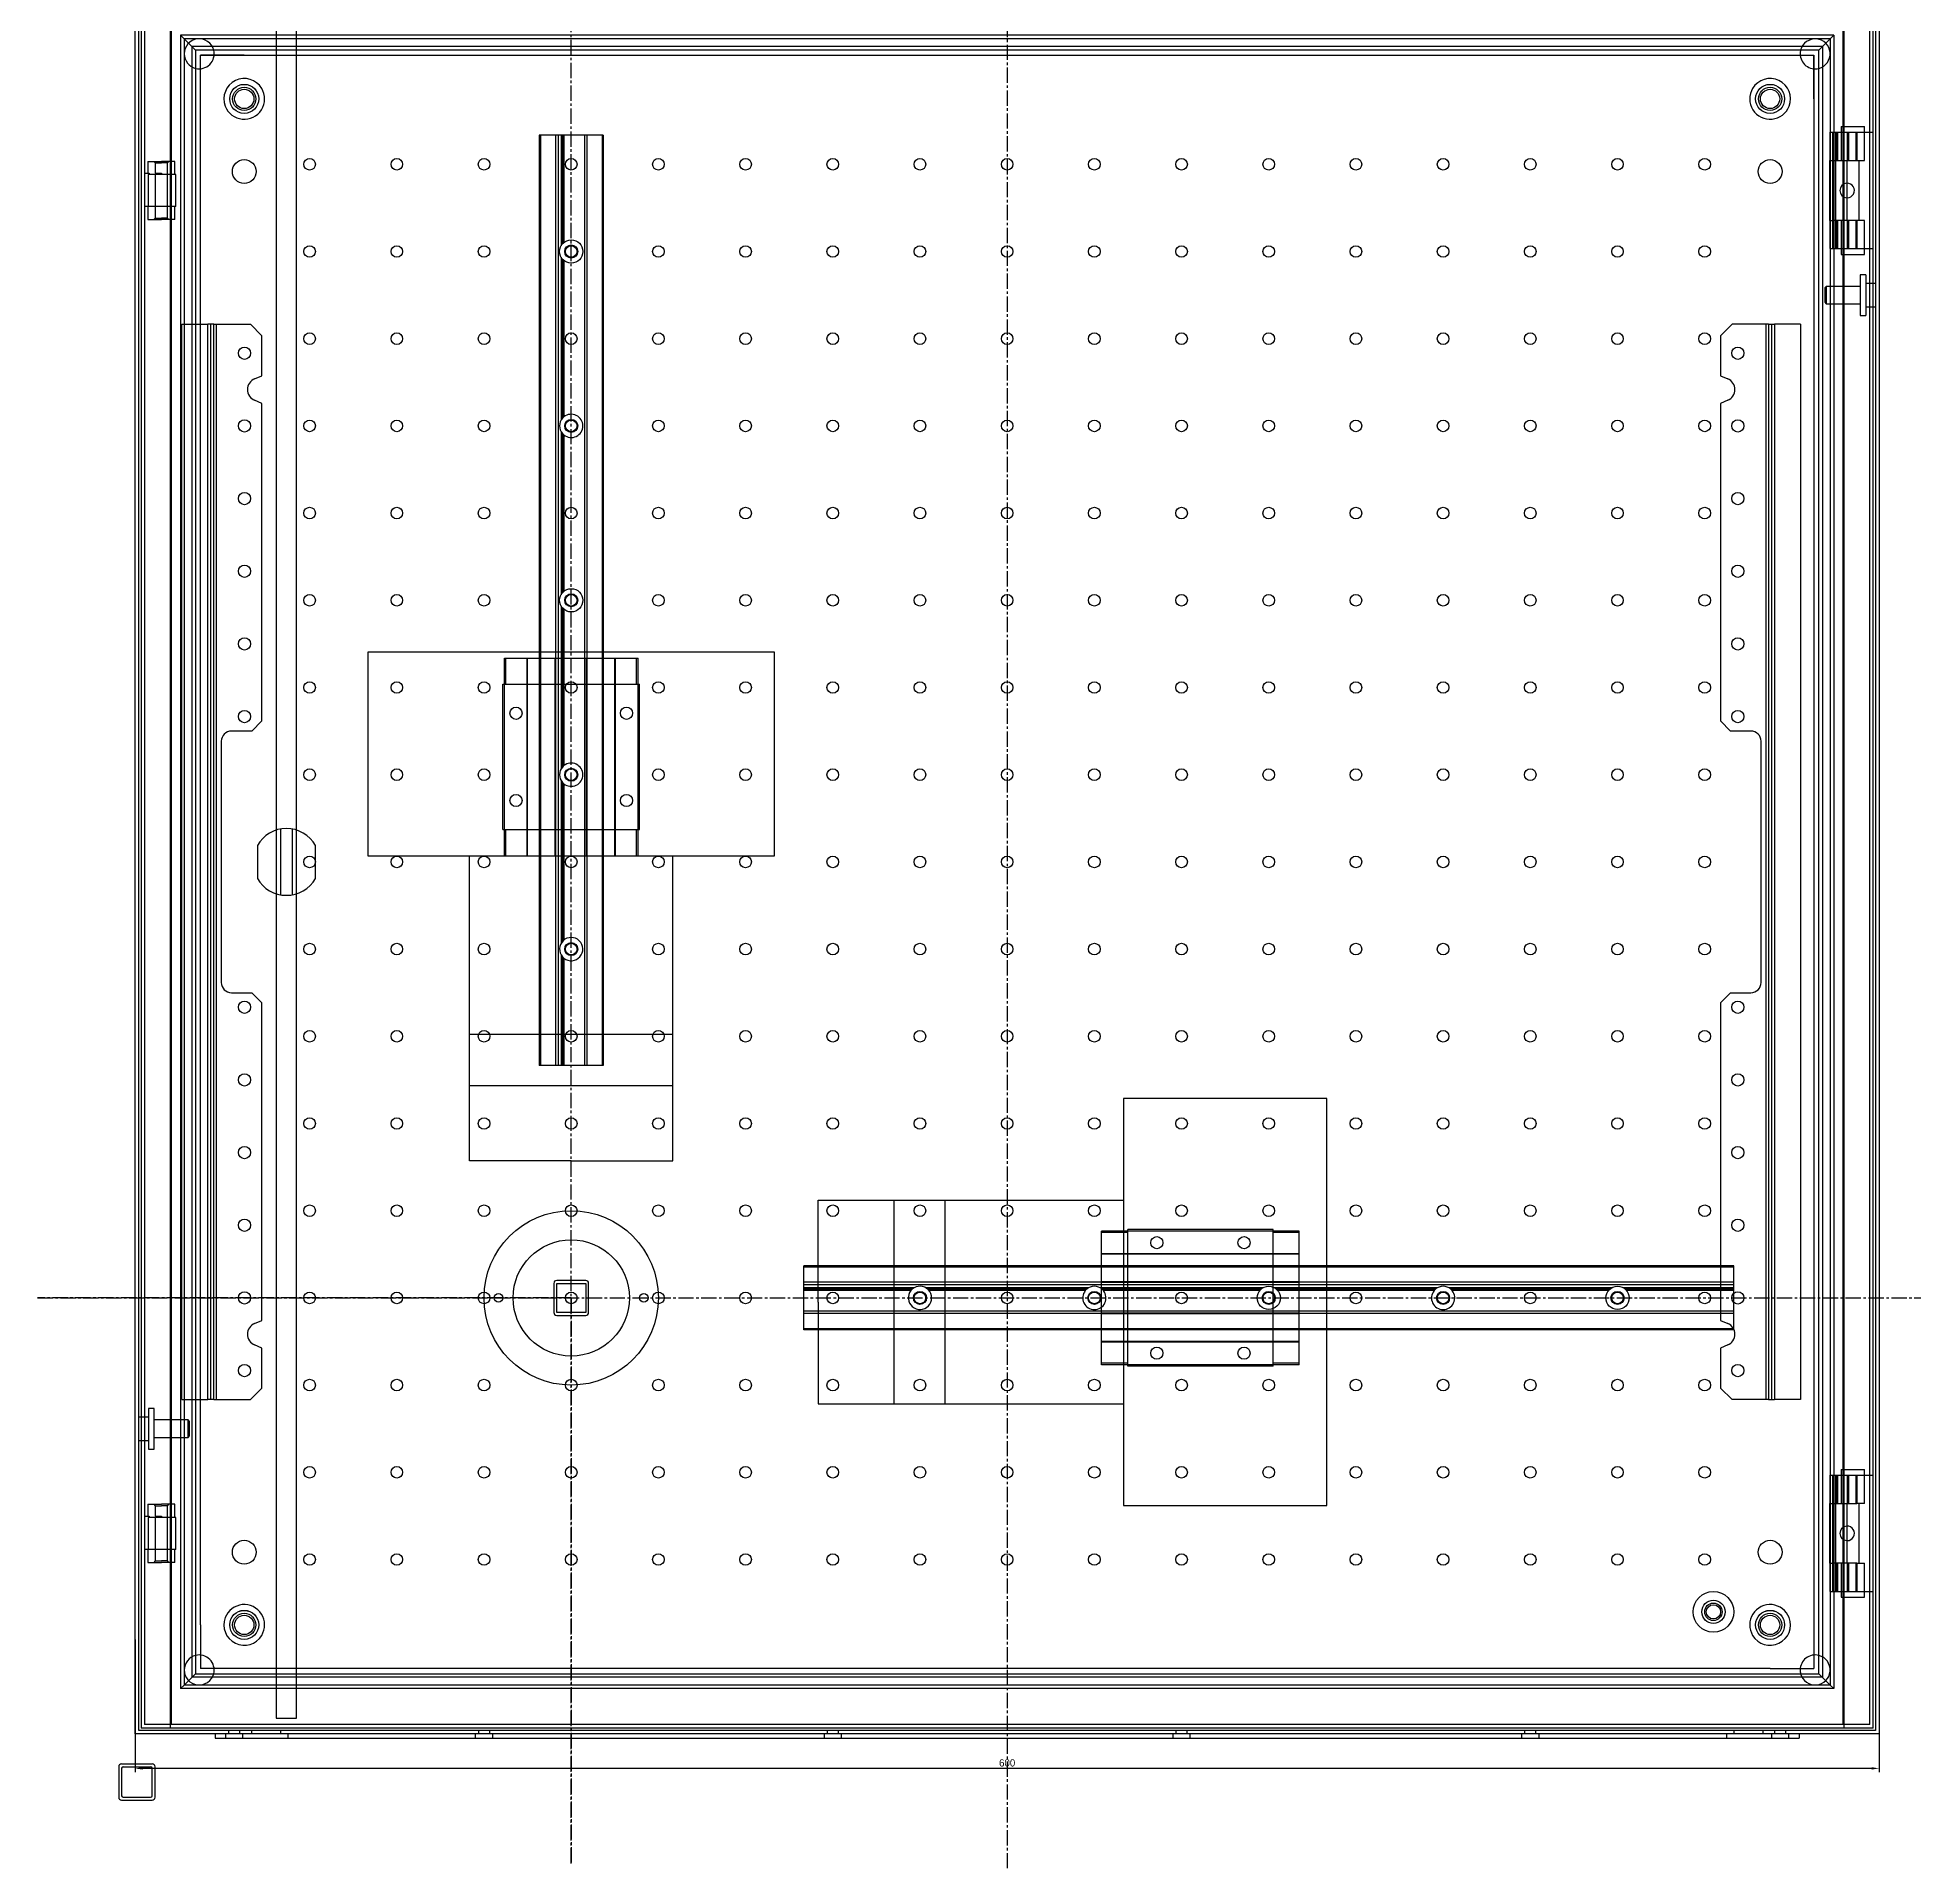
# Model space of a CAD drawing. Header units: millimetres. Extents: x -1071 to 1189, y -428 to 1131.
# Drawn here: x -29 to 617, y -23 to 605 of the extents above; entities that cross this region are included whole.
import ezdxf

# ---------------------------------------------------------------- set-up
doc = ezdxf.new("R2010")
doc.units = ezdxf.units.MM
doc.header["$LTSCALE"] = 7
doc.header["$MEASUREMENT"] = 0
for name, pattern in [('CENTER2', [1.125, 0.75, -0.125, 0.125, -0.125]), ('DASHED2', [0.375, 0.25, -0.125]), ('phl_thick', [0])]:
    doc.linetypes.add(name, pattern=pattern)
for name, color, linetype in [('BPLATE01', 32, 'Continuous'), ('CAMERA', 161, 'Continuous'), ('CASE01', 1, 'Continuous'), ('CONSTRUCT_LINES', 9, 'CENTER2'), ('LEAD01', 6, 'Continuous'), ('RAIL01', 3, 'CENTER2'), ('TUBEH_UPPER', 3, 'Continuous')]:
    doc.layers.add(name, color=color, linetype=linetype)
doc.dimstyles.new('ISO-25', dxfattribs={"dimtxt": 2.5, "dimasz": 2.5, "dimexe": 1.25, "dimexo": 0.625, "dimtad": 1, "dimtxsty": 'Standard', "dimcen": 2.5, "dimadec": 0, "dimazin": 0, "dimtfac": 1, "dimtmove": 0, "dimatfit": 3, "dimfxl": 1, "dimarcsym": 0})

# ---------------------------------------------------------------- blocks, each defined once
blk = doc.blocks.new('F_CASE01')
for p, q in [((0, 600), (600, 600)), ((0, 0), (0, 600)), ((1.2, 598.8), (598.8, 598.8)), ((1.2, 1.2), (1.2, 598.8)), ((2, 598), (2, 2)), ((2, 598), (12, 598)), ((3.2, 596.8), (12.38, 596.8)), ((3.2, 596.8), (3.2, 3.2)), ((12, 598), (12, 2)), ((12, 598), (588, 598)), ((12.38, 596.8), (587.62, 596.8)), ((12.38, 596.8), (12.38, 3.2)), ((48.5, 594.6), (48.5, 584.39)), ((55.5, 594.6), (48.5, 594.6)), ((55.5, 584.39), (55.5, 594.6)), ((587.62, 596.8), (596.8, 596.8)), ((587.62, 3.2), (587.62, 596.8)), ((588, 2), (588, 598)), ((588, 598), (598, 598)), ((596.8, 3.2), (596.8, 596.8)), ((598, 2), (598, 598)), ((598.8, 598.8), (598.8, 1.2)), ((600, 600), (600, 0)), ((584.39, 584.39), (15.61, 584.39)), ((16.79, 583.21), (15.61, 584.39)), ((15.61, 584.39), (15.61, 15.61)), ((16.79, 583.21), (16.79, 16.79)), ((16.79, 583.21), (20.72, 579.28)), ((583.21, 583.21), (16.79, 583.21)), ((48.5, 584.39), (48.5, 310.95)), ((55.5, 310.95), (55.5, 584.39)), ((583.21, 583.21), (579.28, 579.28)), ((583.21, 583.21), (584.39, 584.39)), ((583.21, 583.21), (583.21, 16.79)), ((584.39, 584.39), (584.39, 15.61)), ((580.5, 580.5), (19.5, 580.5)), ((19.5, 580.5), (19.5, 19.5)), ((20.72, 579.28), (20.72, 20.72)), ((48.5, 579.28), (20.72, 579.28)), ((55.5, 579.28), (48.5, 579.28)), ((579.28, 579.28), (55.5, 579.28)), ((579.28, 20.72), (579.28, 579.28)), ((580.5, 580.5), (580.5, 19.5)), ((583, 551), (584.39, 551)), ((583, 551), (583, 541.3)), ((584, 551), (584, 541.3)), ((584.39, 551), (585.65, 551)), ((585, 551), (585, 541.3)), ((585.33, 551), (585.33, 541.3)), ((585.65, 551), (585.65, 541.3)), ((585.65, 551), (592.31, 551)), ((587, 553), (595, 553)), ((587, 553), (587, 551)), ((587, 551), (587, 541.3)), ((589, 551), (589, 541.3)), ((589.5, 551), (589.5, 541.3)), ((591.98, 551), (591.98, 541.3)), ((592.31, 551), (592.31, 541.3)), ((592.31, 551), (595, 551)), ((595, 541.3), (595, 553)), ((595, 551), (598, 551)), ((3.2, 536.9), (4.8, 536.9)), ((4.35, 541), (4.35, 536.9)), ((4.35, 541), (9, 541)), ((14, 536.5), (4.42, 536.5)), ((4.42, 536.5), (4.42, 525.5)), ((4.8, 536.9), (4.8, 536.5)), ((6.4, 541), (6.9, 540.5)), ((6.9, 540.5), (9, 540.5)), ((6.9, 540.5), (6.9, 536.9)), ((6.9, 536.9), (8.36, 536.9)), ((6.9, 536.5), (6.9, 521.5)), ((8.36, 536.5), (8.36, 536.9)), ((8.36, 536.9), (9, 536.9)), ((13.65, 541), (9, 541)), ((11.1, 540.5), (9, 540.5)), ((9, 536.9), (9, 536.5)), ((11.1, 540.5), (11.6, 541)), ((11.1, 521.5), (11.1, 540.5)), ((13.65, 536.5), (13.65, 541)), ((14, 525.5), (14, 536.5)), ((583, 541.3), (584.39, 541.3)), ((583, 520.7), (583, 541.3)), ((584, 541.3), (584, 520.7)), ((584.39, 541.3), (585.65, 541.3)), ((585, 541.3), (585, 520.7)), ((585.65, 541.3), (592.31, 541.3)), ((588.9, 541.3), (588.9, 520.7)), ((592.31, 541.3), (595, 541.3)), ((593.1, 520.7), (593.1, 541.3)), ((4.42, 525.5), (3.2, 525.5)), ((4.35, 525.5), (4.35, 521)), ((14, 525.5), (4.42, 525.5)), ((13.65, 521), (13.65, 525.5)), ((4.35, 521), (9, 521)), ((6.9, 521.5), (6.4, 521)), ((6.9, 521.5), (9, 521.5)), ((11.1, 521.5), (9, 521.5)), ((13.65, 521), (9, 521)), ((11.6, 521), (11.1, 521.5)), ((583, 520.7), (583, 511)), ((583, 520.7), (584.39, 520.7)), ((584, 520.7), (584, 511)), ((585.65, 520.7), (584.39, 520.7)), ((585, 520.7), (585, 511)), ((585.33, 520.7), (585.33, 511)), ((585.65, 520.7), (585.65, 511)), ((592.31, 520.7), (585.65, 520.7)), ((587, 520.7), (587, 511)), ((589, 520.7), (589, 511)), ((589.5, 520.7), (589.5, 511)), ((591.98, 520.7), (591.98, 511)), ((592.31, 520.7), (592.31, 511)), ((595, 520.7), (592.31, 520.7)), ((595, 509), (595, 520.7)), ((583, 511), (584.39, 511)), ((584.39, 511), (585.65, 511)), ((585.65, 511), (592.31, 511)), ((587, 511), (587, 509)), ((592.31, 511), (595, 511)), ((595, 511), (598, 511)), ((587, 509), (595, 509)), ((581.84, 498), (581.3, 497.46)), ((581.3, 497.46), (581.3, 492.54)), ((581.84, 498), (581.84, 492)), ((584.39, 498), (581.84, 498)), ((593.5, 498), (584.39, 498)), ((593.5, 502), (593.5, 488)), ((595.5, 502), (593.5, 502)), ((595.5, 502), (595.5, 488)), ((598, 499), (595.5, 499)), ((598.8, 499), (598, 499)), ((581.3, 492.54), (581.84, 492)), ((581.84, 492), (584.39, 492)), ((584.39, 492), (593.5, 492)), ((595.5, 491), (598, 491)), ((598, 491), (598.8, 491)), ((16, 485), (25, 485)), ((16, 115), (16, 485)), ((25, 115), (25, 485)), ((27, 485), (25, 485)), ((26, 115), (26, 485)), ((27, 115), (27, 485)), ((27, 485), (28, 485)), ((28, 115), (28, 485)), ((28, 485), (39.6, 485)), ((39.6, 485), (43.6, 481)), ((545.4, 481), (549.4, 485)), ((561, 485), (549.4, 485)), ((561, 485), (561, 115)), ((562, 485), (561, 485)), ((562, 485), (562, 115)), ((562, 485), (564, 485)), ((563, 485), (563, 115)), ((564, 485), (564, 115)), ((573, 485), (564, 485)), ((573, 485), (573, 115)), ((593.5, 488), (595.5, 488)), ((43.6, 467.24), (43.6, 481)), ((545.4, 481), (545.4, 467.24)), ((41.07, 466.2), (43.6, 467.24)), ((545.4, 467.24), (547.93, 466.2)), ((43.6, 457.76), (41.07, 458.8)), ((547.93, 458.8), (545.4, 457.76)), ((43.6, 348.5), (43.6, 457.76)), ((545.4, 457.76), (545.4, 348.5)), ((40.1, 345), (33.1, 345)), ((43.6, 348.5), (40.1, 345)), ((548.9, 345), (545.4, 348.5)), ((555.9, 345), (548.9, 345)), ((29.6, 341.5), (29.6, 258.5)), ((559.4, 258.5), (559.4, 341.5)), ((48.5, 310.95), (48.5, 289.05)), ((50.04, 288.67), (50.04, 311.33)), ((53.96, 311.33), (53.96, 288.67)), ((55.5, 289.05), (55.5, 310.95)), ((42, 305.68), (42, 294.32)), ((62, 294.32), (62, 305.68)), ((48.5, 289.05), (48.5, 15.61)), ((55.5, 15.61), (55.5, 289.05)), ((33.1, 255), (40.1, 255)), ((40.1, 255), (43.6, 251.5)), ((545.4, 251.5), (548.9, 255)), ((548.9, 255), (555.9, 255)), ((43.6, 142.24), (43.6, 251.5)), ((545.4, 251.5), (545.4, 142.24)), ((41.07, 141.2), (43.6, 142.24)), ((545.4, 142.24), (547.93, 141.2)), ((43.6, 132.76), (41.07, 133.8)), ((43.6, 119), (43.6, 132.76)), ((547.93, 133.8), (545.4, 132.76)), ((545.4, 132.76), (545.4, 119)), ((43.6, 119), (39.6, 115)), ((549.4, 115), (545.4, 119)), ((6.5, 112), (4.5, 112)), ((4.5, 112), (4.5, 105)), ((6.5, 105), (6.5, 112)), ((16, 115), (25, 115)), ((27, 115), (25, 115)), ((27, 115), (28, 115)), ((28, 115), (39.6, 115)), ((561, 115), (549.4, 115)), ((562, 115), (561, 115)), ((562, 115), (564, 115)), ((573, 115), (564, 115)), ((2, 109), (1.2, 109)), ((4.5, 109), (2, 109)), ((4.5, 105), (4.5, 98)), ((15.61, 108), (6.5, 108)), ((6.5, 98), (6.5, 105)), ((18.16, 108), (15.61, 108)), ((18.7, 107.46), (18.16, 108)), ((18.16, 105), (18.16, 108)), ((18.16, 102), (18.16, 105)), ((18.7, 105), (18.7, 107.46)), ((18.7, 102.54), (18.7, 105)), ((0, 0), (0, 100)), ((1.2, 101), (2, 101)), ((2, 101), (4.5, 101)), ((4.5, 98), (6.5, 98)), ((6.5, 102), (15.61, 102)), ((15.61, 102), (18.16, 102)), ((18.16, 102), (18.7, 102.54)), ((587, 91), (595, 91)), ((587, 91), (587, 89)), ((595, 79.3), (595, 91)), ((583, 89), (584.39, 89)), ((583, 89), (583, 79.3)), ((584, 89), (584, 79.3)), ((584.39, 89), (585.65, 89)), ((585, 89), (585, 79.3)), ((585.33, 89), (585.33, 79.3)), ((585.65, 89), (585.65, 79.3)), ((585.65, 89), (592.31, 89)), ((587, 89), (587, 79.3)), ((589, 89), (589, 79.3)), ((589.5, 89), (589.5, 79.3)), ((591.98, 89), (591.98, 79.3)), ((592.31, 89), (592.31, 79.3)), ((592.31, 89), (595, 89)), ((595, 89), (598, 89)), ((4.35, 79), (4.35, 74.9)), ((4.35, 79), (9, 79)), ((6.4, 79), (6.9, 78.5)), ((6.9, 78.5), (9, 78.5)), ((6.9, 78.5), (6.9, 74.9)), ((13.65, 79), (9, 79)), ((11.1, 78.5), (9, 78.5)), ((11.1, 78.5), (11.6, 79)), ((11.1, 59.5), (11.1, 78.5)), ((13.65, 74.5), (13.65, 79)), ((583, 79.3), (584.39, 79.3)), ((583, 58.7), (583, 79.3)), ((584, 79.3), (584, 58.7)), ((584.39, 79.3), (585.65, 79.3)), ((585, 79.3), (585, 58.7)), ((585.65, 79.3), (592.31, 79.3)), ((588.9, 79.3), (588.9, 58.7)), ((595, 79.3), (592.31, 79.3)), ((593.1, 58.7), (593.1, 79.3)), ((3.2, 74.9), (4.8, 74.9)), ((14, 74.5), (4.42, 74.5)), ((4.42, 74.5), (4.42, 63.5)), ((4.8, 74.9), (4.8, 74.5)), ((6.9, 74.9), (8.36, 74.9)), ((6.9, 74.5), (6.9, 59.5)), ((8.36, 74.5), (8.36, 74.9)), ((8.36, 74.9), (9, 74.9)), ((9, 74.9), (9, 74.5)), ((14, 63.5), (14, 74.5)), ((4.42, 63.5), (3.2, 63.5)), ((4.35, 63.5), (4.35, 59)), ((4.35, 59), (9, 59)), ((14, 63.5), (4.42, 63.5)), ((6.9, 59.5), (6.4, 59)), ((6.9, 59.5), (9, 59.5)), ((11.1, 59.5), (9, 59.5)), ((13.65, 59), (9, 59)), ((11.6, 59), (11.1, 59.5)), ((13.65, 59), (13.65, 63.5)), ((583, 58.7), (583, 49)), ((583, 58.7), (584.39, 58.7)), ((584, 58.7), (584, 49)), ((585.65, 58.7), (584.39, 58.7)), ((585, 58.7), (585, 49)), ((585.33, 58.7), (585.33, 49)), ((585.65, 58.7), (585.65, 49)), ((592.31, 58.7), (585.65, 58.7)), ((587, 58.7), (587, 49)), ((589, 58.7), (589, 49)), ((589.5, 58.7), (589.5, 49)), ((591.98, 58.7), (591.98, 49)), ((592.31, 58.7), (592.31, 49)), ((592.31, 58.7), (595, 58.7)), ((595, 47), (595, 58.7)), ((583, 49), (584.39, 49)), ((584.39, 49), (585.65, 49)), ((585.65, 49), (592.31, 49)), ((587, 49), (587, 47)), ((587, 47), (595, 47)), ((592.31, 49), (595, 49)), ((595, 49), (598, 49)), ((16.79, 16.79), (20.72, 20.72)), ((580.5, 19.5), (19.5, 19.5)), ((20.72, 20.72), (48.5, 20.72)), ((48.5, 20.72), (55.5, 20.72)), ((55.5, 20.72), (579.28, 20.72)), ((583.21, 16.79), (579.28, 20.72)), ((16.79, 16.79), (15.61, 15.61)), ((584.39, 15.61), (15.61, 15.61)), ((583.21, 16.79), (16.79, 16.79)), ((48.5, 15.61), (48.5, 5.4)), ((55.5, 5.4), (55.5, 15.61)), ((583.21, 16.79), (584.39, 15.61)), ((600, 0), (0, 0)), ((598.8, 1.2), (1.2, 1.2)), ((12, 2), (2, 2)), ((12.38, 3.2), (3.2, 3.2)), ((588, 2), (12, 2)), ((587.62, 3.2), (12.38, 3.2)), ((27.5, 0), (27.5, -1.5)), ((31, 0), (31, -1.5)), ((32.05, 1.2), (32.05, 0)), ((35.95, 0), (35.95, 1.2)), ((37, -1.5), (37, 0)), ((40, 1.2), (40, 0)), ((48.5, 5.4), (55.5, 5.4)), ((50, 1.2), (50, 0)), ((52.5, 0), (52.5, -1.5)), ((117, 0), (117, -1.5)), ((118.05, 1.2), (118.05, 0)), ((121.95, 0), (121.95, 1.2)), ((123, -1.5), (123, 0)), ((237, 0), (237, -1.5)), ((238.05, 1.2), (238.05, 0)), ((241.95, 0), (241.95, 1.2)), ((243, -1.5), (243, 0)), ((357, 0), (357, -1.5)), ((358.05, 1.2), (358.05, 0)), ((361.95, 0), (361.95, 1.2)), ((363, -1.5), (363, 0)), ((477, 0), (477, -1.5)), ((478.05, 1.2), (478.05, 0)), ((481.95, 0), (481.95, 1.2)), ((483, -1.5), (483, 0)), ((547.5, 0), (547.5, -1.5)), ((550, 1.2), (550, 0)), ((560, 1.2), (560, 0)), ((563, 0), (563, -1.5)), ((564.05, 1.2), (564.05, 0)), ((567.95, 0), (567.95, 1.2)), ((569, -1.5), (569, 0)), ((572.5, 0), (572.5, -1.5)), ((596.8, 3.2), (587.62, 3.2)), ((598, 2), (588, 2)), ((27.5, -1.5), (52.5, -1.5)), ((52.5, -1.5), (547.5, -1.5)), ((547.5, -1.5), (572.5, -1.5))]:
    blk.add_line(p, q)
for centre, radius in [((37.5, 562.5), 5), ((37.5, 562.5), 4), ((37.5, 562.5), 3.32), ((562.5, 562.5), 5), ((562.5, 562.5), 4), ((562.5, 562.5), 3.32), ((37.5, 537.5), 4.1), ((562.5, 537.5), 4.1), ((37.6, 475), 2.1), ((551.4, 475), 2.1), ((37.6, 450), 2.1), ((551.4, 450), 2.1), ((37.6, 425), 2.1), ((551.4, 425), 2.1), ((37.6, 400), 2.1), ((551.4, 400), 2.1), ((37.6, 375), 2.1), ((551.4, 375), 2.1), ((37.6, 350), 2.1), ((551.4, 350), 2.1), ((37.6, 250), 2.1), ((551.4, 250), 2.1), ((37.6, 225), 2.1), ((551.4, 225), 2.1), ((37.6, 200), 2.1), ((551.4, 200), 2.1), ((37.6, 175), 2.1), ((551.4, 175), 2.1), ((150, 150), 20), ((37.6, 150), 2.1), ((551.4, 150), 2.1), ((37.6, 125), 2.1), ((551.4, 125), 2.1), ((37.5, 62.5), 4.1), ((562.5, 62.5), 4.1), ((543, 42), 7), ((543, 42), 4), ((37.5, 37.5), 5), ((37.5, 37.5), 4), ((37.5, 37.5), 3.32), ((543, 42), 3), ((543, 42), 2.46), ((562.5, 37.5), 5), ((562.5, 37.5), 4), ((562.5, 37.5), 3.32)]:
    blk.add_circle(centre, radius)
for centre, radius, start, end in [((22, 578), 5.15, 14.36308, 180.00002), ((578, 578), 5.15, 284.3631, 165.63688), ((22, 578), 5.15, 180.00002, 255.63688), ((22, 578), 5.15, 255.63688, 14.36308), ((578, 578), 5.15, 165.63688, 180.00002), ((578, 578), 5.15, 180.00002, 284.3631), ((37.5, 562.5), 7, 31.00275, 200.92486), ((562.5, 562.5), 7, 339.07518, 148.99727), ((37.5, 562.5), 7, 200.92486, 31.00275), ((562.5, 562.5), 7, 148.99727, 339.07518), ((589, 531), 2.5, 92.29244, 267.70756), ((589, 531), 2.5, 270.00002, 92.29244), ((589, 531), 2.5, 267.70756, 270.00002), ((42.6, 462.5), 4, 112.49998, 247.50002), ((546.4, 462.5), 4, 292.50001, 67.49999), ((33.1, 341.5), 3.5, 89.99998, 180.00002), ((555.9, 341.5), 3.5, 0, 89.99998), ((52, 300), 11.5, 29.59184, 150.40818), ((52, 300), 11.5, 209.59182, 330.40816), ((33.1, 258.5), 3.5, 180.00002, 270.00002), ((555.9, 258.5), 3.5, 270.00002, 0), ((42.6, 137.5), 4, 112.49998, 247.50002), ((546.4, 137.5), 4, 292.50001, 67.49999), ((589, 69), 2.5, 92.29244, 267.70756), ((589, 69), 2.5, 270.00002, 92.29244), ((589, 69), 2.5, 267.70756, 270.00002), ((37.5, 37.5), 7, 159.07514, 328.99725), ((37.5, 37.5), 7, 328.99725, 159.07514), ((562.5, 37.5), 7, 20.92482, 211.00273), ((562.5, 37.5), 7, 211.00273, 20.92482), ((22, 22), 5.15, 104.36312, 180.00002), ((22, 22), 5.15, 345.63692, 104.36312), ((578, 22), 5.15, 75.6369, 180.00002), ((578, 22), 5.15, 194.36312, 75.6369), ((22, 22), 5.15, 180.00002, 345.63692), ((578, 22), 5.15, 180.00002, 194.36312)]:
    blk.add_arc(centre, radius, start, end)
blk = doc.blocks.new('T_LEAD01')
at = {"linetype": 'phl_thick'}
for p, q in [((0, 0), (46, 0)), ((0, -68), (0, 0)), ((0.5, -9), (0.5, 0)), ((7.8, -68), (7.8, 0)), ((8, -68), (8, 0)), ((17.5, -68), (17.5, 0)), ((17.7, -68), (17.7, 0)), ((28.3, -68), (28.3, 0)), ((28.5, -68), (28.5, 0)), ((38, -68), (38, 0)), ((38.2, -68), (38.2, 0)), ((45.5, -9), (45.5, 0)), ((46, -68), (46, 0)), ((-0.5, -9), (46.5, -9)), ((-0.5, -59), (-0.5, -9)), ((46.5, -59), (46.5, -9)), ((-0.5, -59), (46.5, -59)), ((0.5, -68), (0.5, -59)), ((33, -59), (33, -58.999989)), ((45.5, -68), (45.5, -59)), ((0, -68), (46, -68)), ((12, -68), (12, -67.999989)), ((18.75, -68), (18.75, -67.999989)), ((27.25, -68), (27.25, -67.999989)), ((34.2, -68), (34.2, -67.999989))]:
    blk.add_line(p, q, dxfattribs=at)
for centre in [(4, -19), (42, -19), (4, -49), (42, -49)]:
    blk.add_circle(centre, 2.1, dxfattribs=at)
blk = doc.blocks.new('T_RAIL01')
at = {"linetype": 'phl_thick'}
for p, q in [((-0.4, 0), (-0.4, 320)), ((-0.4, 320), (21.6, 320)), ((0, 0), (0, 320)), ((5.2, 0), (5.2, 320)), ((6.066025, 0), (6.066025, 320)), ((13.1, 283.122498), (13.1, 320)), ((13.6, 282.645752), (13.6, 320)), ((14.1, 281.936493), (14.1, 320)), ((15.133975, 0), (15.133975, 320)), ((16, 0), (16, 320)), ((21.2, 0), (21.2, 320)), ((21.6, 0), (21.6, 320)), ((14.1, 221.936492), (14.1, 278.063507)), ((13.1, 223.122499), (13.1, 276.877502)), ((13.6, 222.645751), (13.6, 277.354248)), ((13.1, 163.122498), (13.1, 216.877501)), ((13.6, 162.645752), (13.6, 217.354249)), ((14.1, 161.936493), (14.1, 218.063508)), ((13.1, 103.122499), (13.1, 156.877502)), ((13.6, 102.645751), (13.6, 157.354248)), ((14.1, 101.936492), (14.1, 158.063507)), ((13.1, 43.122498), (13.1, 96.877501)), ((13.6, 42.645752), (13.6, 97.354249)), ((14.1, 41.936493), (14.1, 98.063508)), ((13.1, 0), (13.1, 36.877502)), ((13.6, 0), (13.6, 37.354248)), ((14.1, 0), (14.1, 38.063507)), ((-0.4, 0), (21.6, 0))]:
    blk.add_line(p, q, dxfattribs=at)
for centre, radius in [((10.6, 280), 2.25), ((10.6, 220), 2.25), ((10.6, 160), 4), ((10.6, 160), 2.25), ((10.6, 100), 2.25), ((10.6, 40), 4), ((10.6, 40), 2.25)]:
    blk.add_circle(centre, radius, dxfattribs=at)
for centre, start, end in [((10.6, 280), 51.317812547, 41.409622109), ((10.6, 280), 41.409622109, 51.317812547), ((10.6, 220), 51.317812547, 180), ((10.6, 220), 180, 308.682187453), ((10.6, 220), 41.409622109, 51.317812547), ((10.6, 220), 318.590377891, 41.409622109), ((10.6, 220), 308.682187453, 318.590377891), ((10.6, 160), 41.409622109, 51.317812547), ((10.6, 100), 51.317812547, 180), ((10.6, 100), 180, 308.682187453), ((10.6, 100), 41.409622109, 51.317812547), ((10.6, 100), 308.682187453, 318.590377891), ((10.6, 100), 318.590377891, 41.409622109)]:
    blk.add_arc(centre, 4, start, end, dxfattribs=at)
blk = doc.blocks.new('T_BPLATE01')
for p, q in [((-45.2, -49.97), (-45.2, 490.03)), ((-30.2, 490.03), (-45.2, 490.03)), ((-45.2, 490.03), (509.8, 490.03)), ((509.8, 475.03), (509.8, 490.03)), ((509.8, 490.03), (509.8, -60.47)), ((-45.2, -49.97), (-45.2, -60.47)), ((-45.2, -60.47), (-45.2, -64.97)), ((509.8, -60.47), (509.8, -64.97)), ((494.8, -64.97), (-45.2, -64.97)), ((494.8, -64.97), (509.8, -64.97))]:
    blk.add_line(p, q)
for centre, radius in [((-30.2, 475.03), 5), ((494.8, 475.03), 5), ((-7.7, 452.53), 2), ((22.3, 452.53), 2), ((52.3, 452.53), 2), ((82.3, 452.53), 2), ((112.3, 452.53), 2), ((142.3, 452.53), 2), ((172.3, 452.53), 2), ((202.3, 452.53), 2), ((232.3, 452.53), 2), ((262.3, 452.53), 2), ((292.3, 452.53), 2), ((322.3, 452.53), 2), ((352.3, 452.53), 2), ((382.3, 452.53), 2), ((412.3, 452.53), 2), ((442.3, 452.53), 2), ((472.3, 452.53), 2), ((-7.7, 422.53), 2), ((22.3, 422.53), 2), ((52.3, 422.53), 2), ((82.3, 422.53), 2), ((112.3, 422.53), 2), ((142.3, 422.53), 2), ((172.3, 422.53), 2), ((202.3, 422.53), 2), ((232.3, 422.53), 2), ((262.3, 422.53), 2), ((292.3, 422.53), 2), ((322.3, 422.53), 2), ((352.3, 422.53), 2), ((382.3, 422.53), 2), ((412.3, 422.53), 2), ((442.3, 422.53), 2), ((472.3, 422.53), 2), ((-7.7, 392.53), 2), ((22.3, 392.53), 2), ((52.3, 392.53), 2), ((82.3, 392.53), 2), ((112.3, 392.53), 2), ((142.3, 392.53), 2), ((172.3, 392.53), 2), ((202.3, 392.53), 2), ((232.3, 392.53), 2), ((262.3, 392.53), 2), ((292.3, 392.53), 2), ((322.3, 392.53), 2), ((352.3, 392.53), 2), ((382.3, 392.53), 2), ((412.3, 392.53), 2), ((442.3, 392.53), 2), ((472.3, 392.53), 2), ((-7.7, 362.53), 2), ((22.3, 362.53), 2), ((52.3, 362.53), 2), ((82.3, 362.53), 2), ((112.3, 362.53), 2), ((142.3, 362.53), 2), ((172.3, 362.53), 2), ((202.3, 362.53), 2), ((232.3, 362.53), 2), ((262.3, 362.53), 2), ((292.3, 362.53), 2), ((322.3, 362.53), 2), ((352.3, 362.53), 2), ((382.3, 362.53), 2), ((412.3, 362.53), 2), ((442.3, 362.53), 2), ((472.3, 362.53), 2), ((-7.7, 332.53), 2), ((22.3, 332.53), 2), ((52.3, 332.53), 2), ((82.3, 332.53), 2), ((112.3, 332.53), 2), ((142.3, 332.53), 2), ((172.3, 332.53), 2), ((202.3, 332.53), 2), ((232.3, 332.53), 2), ((262.3, 332.53), 2), ((292.3, 332.53), 2), ((322.3, 332.53), 2), ((352.3, 332.53), 2), ((382.3, 332.53), 2), ((412.3, 332.53), 2), ((442.3, 332.53), 2), ((472.3, 332.53), 2), ((-7.7, 302.53), 2), ((22.3, 302.53), 2), ((52.3, 302.53), 2), ((82.3, 302.53), 2), ((112.3, 302.53), 2), ((142.3, 302.53), 2), ((172.3, 302.53), 2), ((202.3, 302.53), 2), ((232.3, 302.53), 2), ((262.3, 302.53), 2), ((292.3, 302.53), 2), ((322.3, 302.53), 2), ((352.3, 302.53), 2), ((382.3, 302.53), 2), ((412.3, 302.53), 2), ((442.3, 302.53), 2), ((472.3, 302.53), 2), ((-7.7, 272.53), 2), ((22.3, 272.53), 2), ((52.3, 272.53), 2), ((82.3, 272.53), 2), ((112.3, 272.53), 2), ((142.3, 272.53), 2), ((172.3, 272.53), 2), ((202.3, 272.53), 2), ((232.3, 272.53), 2), ((262.3, 272.53), 2), ((292.3, 272.53), 2), ((322.3, 272.53), 2), ((352.3, 272.53), 2), ((382.3, 272.53), 2), ((412.3, 272.53), 2), ((442.3, 272.53), 2), ((472.3, 272.53), 2), ((-7.7, 242.53), 2), ((22.3, 242.53), 2), ((52.3, 242.53), 2), ((82.3, 242.53), 2), ((112.3, 242.53), 2), ((142.3, 242.53), 2), ((172.3, 242.53), 2), ((202.3, 242.53), 2), ((232.3, 242.53), 2), ((262.3, 242.53), 2), ((292.3, 242.53), 2), ((322.3, 242.53), 2), ((352.3, 242.53), 2), ((382.3, 242.53), 2), ((412.3, 242.53), 2), ((442.3, 242.53), 2), ((472.3, 242.53), 2), ((-7.7, 212.53), 2), ((22.3, 212.53), 2), ((52.3, 212.53), 2), ((82.3, 212.53), 2), ((112.3, 212.53), 2), ((142.3, 212.53), 2), ((172.3, 212.53), 2), ((202.3, 212.53), 2), ((232.3, 212.53), 2), ((262.3, 212.53), 2), ((292.3, 212.53), 2), ((322.3, 212.53), 2), ((352.3, 212.53), 2), ((382.3, 212.53), 2), ((412.3, 212.53), 2), ((442.3, 212.53), 2), ((472.3, 212.53), 2), ((-7.7, 182.53), 2), ((22.3, 182.53), 2), ((52.3, 182.53), 2), ((82.3, 182.53), 2), ((112.3, 182.53), 2), ((142.3, 182.53), 2), ((172.3, 182.53), 2), ((202.3, 182.53), 2), ((232.3, 182.53), 2), ((262.3, 182.53), 2), ((292.3, 182.53), 2), ((322.3, 182.53), 2), ((352.3, 182.53), 2), ((382.3, 182.53), 2), ((412.3, 182.53), 2), ((442.3, 182.53), 2), ((472.3, 182.53), 2), ((-7.7, 152.53), 2), ((22.3, 152.53), 2), ((52.3, 152.53), 2), ((82.3, 152.53), 2), ((112.3, 152.53), 2), ((142.3, 152.53), 2), ((172.3, 152.53), 2), ((202.3, 152.53), 2), ((232.3, 152.53), 2), ((262.3, 152.53), 2), ((292.3, 152.53), 2), ((322.3, 152.53), 2), ((352.3, 152.53), 2), ((382.3, 152.53), 2), ((412.3, 152.53), 2), ((442.3, 152.53), 2), ((472.3, 152.53), 2), ((-7.7, 122.53), 2), ((22.3, 122.53), 2), ((52.3, 122.53), 2), ((82.3, 122.53), 2), ((112.3, 122.53), 2), ((142.3, 122.53), 2), ((172.3, 122.53), 2), ((202.3, 122.53), 2), ((232.3, 122.53), 2), ((262.3, 122.53), 2), ((292.3, 122.53), 2), ((322.3, 122.53), 2), ((352.3, 122.53), 2), ((382.3, 122.53), 2), ((412.3, 122.53), 2), ((442.3, 122.53), 2), ((472.3, 122.53), 2), ((-7.7, 92.53), 2), ((22.3, 92.53), 2), ((52.3, 92.53), 2), ((82.3, 92.53), 2), ((112.3, 92.53), 2), ((142.3, 92.53), 2), ((172.3, 92.53), 2), ((202.3, 92.53), 2), ((232.3, 92.53), 2), ((262.3, 92.53), 2), ((292.3, 92.53), 2), ((322.3, 92.53), 2), ((352.3, 92.53), 2), ((382.3, 92.53), 2), ((412.3, 92.53), 2), ((442.3, 92.53), 2), ((472.3, 92.53), 2), ((-7.7, 62.53), 2), ((22.3, 62.53), 2), ((52.3, 62.53), 2), ((82.3, 62.53), 2), ((112.3, 62.53), 2), ((142.3, 62.53), 2), ((172.3, 62.53), 2), ((202.3, 62.53), 2), ((232.3, 62.53), 2), ((262.3, 62.53), 2), ((292.3, 62.53), 2), ((322.3, 62.53), 2), ((352.3, 62.53), 2), ((382.3, 62.53), 2), ((412.3, 62.53), 2), ((442.3, 62.53), 2), ((472.3, 62.53), 2), ((-7.7, 32.53), 2), ((22.3, 32.53), 2), ((52.3, 32.53), 2), ((82.3, 32.53), 2), ((112.3, 32.53), 2), ((142.3, 32.53), 2), ((172.3, 32.53), 2), ((202.3, 32.53), 2), ((232.3, 32.53), 2), ((262.3, 32.53), 2), ((292.3, 32.53), 2), ((322.3, 32.53), 2), ((352.3, 32.53), 2), ((382.3, 32.53), 2), ((412.3, 32.53), 2), ((442.3, 32.53), 2), ((472.3, 32.53), 2), ((-7.7, 2.53), 2), ((22.3, 2.53), 2), ((52.3, 2.53), 2), ((82.3, 2.53), 2), ((112.3, 2.53), 2), ((142.3, 2.53), 2), ((172.3, 2.53), 2), ((202.3, 2.53), 2), ((232.3, 2.53), 2), ((262.3, 2.53), 2), ((292.3, 2.53), 2), ((322.3, 2.53), 2), ((352.3, 2.53), 2), ((382.3, 2.53), 2), ((412.3, 2.53), 2), ((442.3, 2.53), 2), ((472.3, 2.53), 2), ((-7.7, -27.47), 2), ((22.3, -27.47), 2), ((52.3, -27.47), 2), ((82.3, -27.47), 2), ((112.3, -27.47), 2), ((142.3, -27.47), 2), ((172.3, -27.47), 2), ((202.3, -27.47), 2), ((232.3, -27.47), 2), ((262.3, -27.47), 2), ((292.3, -27.47), 2), ((322.3, -27.47), 2), ((352.3, -27.47), 2), ((382.3, -27.47), 2), ((412.3, -27.47), 2), ((442.3, -27.47), 2), ((472.3, -27.47), 2), ((-30.2, -49.97), 5), ((494.8, -49.97), 5)]:
    blk.add_circle(centre, radius)
blk = doc.blocks.new('T_CAMERA_TEMP')
for p, q in [((105, 105), (105, -35)), ((175, 105), (105, 105)), ((175, -35), (175, 105)), ((0, 35), (0, 70)), ((0, 70), (105, 70)), ((25.95, 70), (25.95, 0)), ((43.58, 70), (43.58, 0)), ((0, 35), (0, 0)), ((0, 0), (105, 0)), ((105, -35), (175, -35))]:
    blk.add_line(p, q)
blk = doc.blocks.new('T_TUBEH_UPPER')
for p, q in [((-6, 5), (-6, -5)), ((5, 6), (-5, 6)), ((6, 0), (6, 5)), ((6, -5), (6, 0)), ((-5, -6), (5, -6))]:
    blk.add_line(p, q)
for centre, radius in [((0, 0), 30), ((-25, 0), 1.5), ((25, 0), 1.5)]:
    blk.add_circle(centre, radius)
for centre, start, end in [((-5, 5), 90, 180), ((5, 5), 0, 90), ((-5, -5), 180, 270), ((5, -5), 270, 0)]:
    blk.add_arc(centre, 1, start, end)
blk = doc.blocks.new('*D33')
at = {"color": 0, "lineweight": -2}
for p, q in [((4.7, 54.24), (4.7, 8.67)), ((604.7, 54.24), (604.7, 8.67)), ((602.2, 9.92), (7.2, 9.92))]:
    blk.add_line(p, q, dxfattribs=at)
at = {"color": 0}
for points in [[(7.2, 10.34), (7.2, 9.51), (4.7, 9.92)], [(602.2, 9.51), (602.2, 10.34), (604.7, 9.92)]]:
    blk.add_solid(points, dxfattribs=at)
at = {"layer": 'Defpoints', "color": 0}
for p in [(4.7, 54.86), (604.7, 54.86), (4.7, 9.92)]:
    blk.add_point(p, dxfattribs=at)
at = {"color": 0, "insert": (304.7, 11.8), "char_height": 2.5, "attachment_point": 5}
blk.add_mtext('600', dxfattribs=at)
blk = doc.blocks.new('T_TTUBE')
for p, q in [((-1, 10.5), (-1, 0)), ((0, 11.5), (0, 11.5)), ((0, 11.5), (10.5, 11.5)), ((0, 10), (0, 0.5)), ((0.5, 10.5), (10, 10.5)), ((10.5, 0.5), (10.5, 10)), ((11.5, 0), (11.5, 10.5)), ((0.5, 0), (10, 0)), ((0, -1), (10.5, -1))]:
    blk.add_line(p, q)
for centre, radius, start, end in [((0, 10.5), 1, 90, 180), ((0.5, 10), 0.5, 90, 180), ((10, 10), 0.5, 0, 90), ((10.5, 10.5), 1, 0, 90), ((0, 0), 1, 180, 270), ((0.5, 0.5), 0.5, 180, 270), ((10, 0.5), 0.5, 270, 0), ((10.5, 0), 1, 270, 0)]:
    blk.add_arc(centre, radius, start, end)

msp = doc.modelspace()

# ---------------------------------------------------------------- linework, layer by layer
for p, q in [((149.704, 171.789), (149.704, 176.789)), ((149.704, 176.789), (159.704, 176.789)), ((159.704, 176.789), (159.704, 166.789)), ((149.704, 166.789), (149.704, 171.789)), ((159.704, 166.789), (149.704, 166.789))]:
    msp.add_line(p, q)
at = {"layer": 'CONSTRUCT_LINES'}
for p, q in [((154.704, -22.779), (154.704, 680.974)), ((154.704, 171.789), (-28.923, 171.789)), ((-28.923, 171.789), (642.869, 171.789)), ((154.704, 171.789), (154.704, -22.779))]:
    msp.add_line(p, q, dxfattribs=at)
msp.add_xline((304.704, 621.789), (0, -1), dxfattribs=at)

# ---------------------------------------------------------------- block references
at = {"linetype": 'DASHED2'}
msp.add_blockref('T_TTUBE', (0, 0), dxfattribs=at)
at = {"layer": 'BPLATE01'}
msp.add_blockref('T_BPLATE01', (72.401, 109.264), dxfattribs=at)
at = {"layer": 'CAMERA', "rotation": 90}
msp.add_blockref('T_CAMERA_TEMP', (189.704, 218.919), dxfattribs=at)
at = {"layer": 'CAMERA'}
msp.add_blockref('T_CAMERA_TEMP', (239.704, 135.369), dxfattribs=at)
at = {"layer": 'CASE01', "ltscale": 5}
msp.add_blockref('F_CASE01', (4.704, 21.789), dxfattribs=at)
at = {"layer": 'LEAD01'}
msp.add_blockref('T_LEAD01', (131.704, 391.919), dxfattribs=at)
at = {"layer": 'LEAD01', "rotation": 90}
msp.add_blockref('T_LEAD01', (337.204, 148.789), dxfattribs=at)
at = {"layer": 'RAIL01'}
for p, rotation in [((165.304, 571.789), 180), ((554.704, 161.189), 90)]:
    msp.add_blockref('T_RAIL01', p, dxfattribs=dict(at, rotation=rotation))
at = {"layer": 'TUBEH_UPPER'}
msp.add_blockref('T_TUBEH_UPPER', (154.704, 171.789), dxfattribs=at)

# ---------------------------------------------------------------- dimensions: what is measured, and where the dimension line sits
dim = msp.add_linear_dim(base=(4.704, 9.925), p1=(604.704, 54.863), p2=(4.704, 54.863), dimstyle='ISO-25')
dim.commit()
dim.dimension.update_dxf_attribs({"geometry": '*D33', "text_midpoint": (304.704, 11.8)})

doc.saveas('drawing.dxf')
